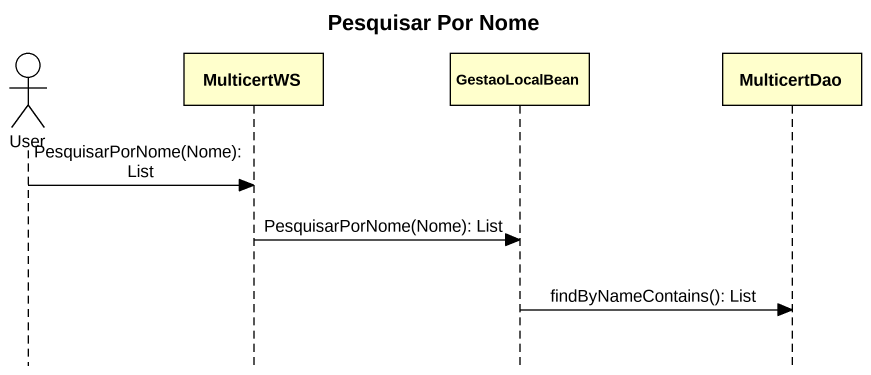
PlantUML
@startuml
title Pesquisar Por Nome
hide footbox
actor User
participant MulticertWS
participant GestaoLocalBean
participant MulticertDao

User -> MulticertWS : PesquisarPorNome(Nome): List
MulticertWS -> GestaoLocalBean : PesquisarPorNome(Nome): List
GestaoLocalBean -> MulticertDao : findByNameContains(): List
@enduml
